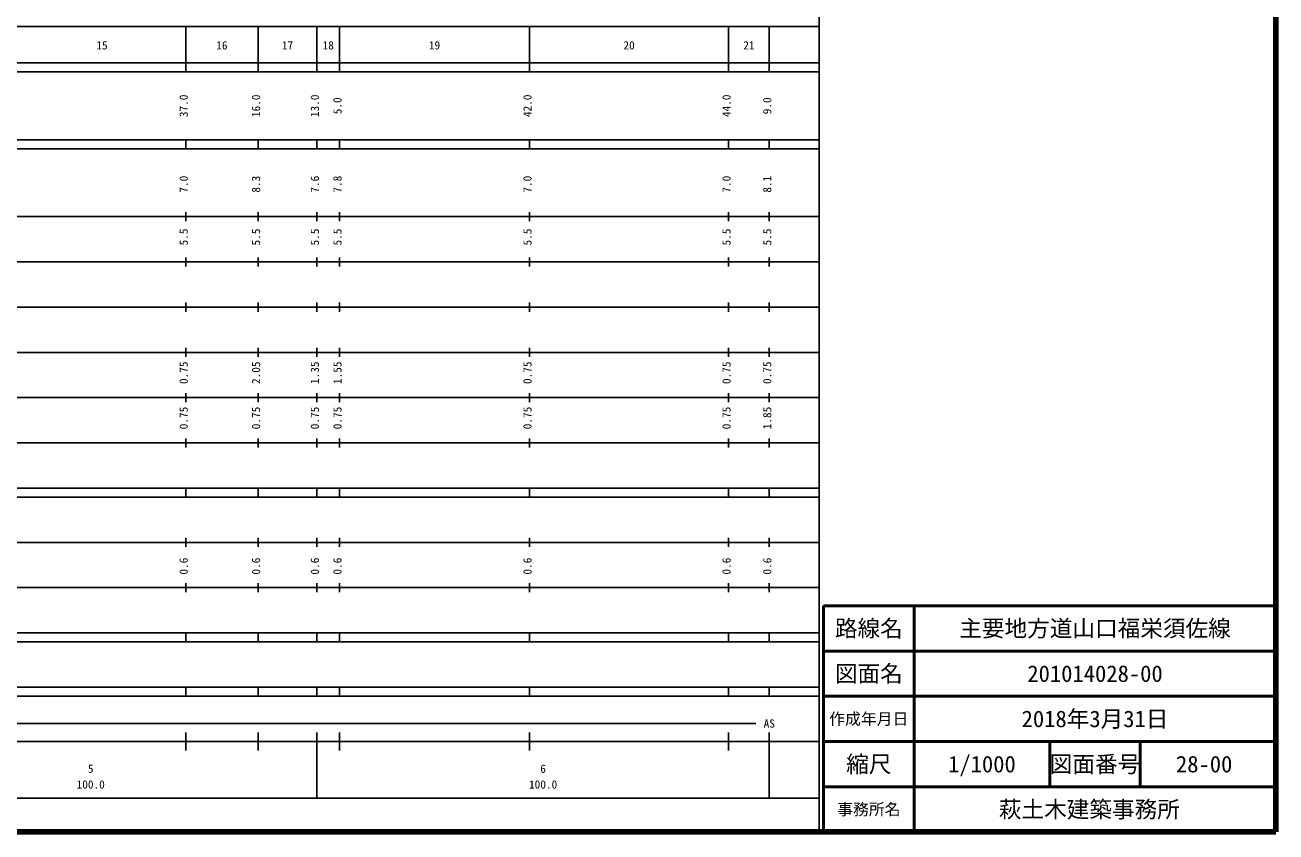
# Model space of a CAD drawing. Units: millimetres on the paper, enlarged 1000 times. Extents: x 40000 to 680000, y 20000 to 380000.
# Drawn here: x 403480 to 680000, y 20000 to 198357 of the extents above; entities that cross this region are included whole.
import ezdxf
from ezdxf.enums import TextEntityAlignment as Align

# ---------------------------------------------------------------- set-up
doc = ezdxf.new("R2010")
doc.units = ezdxf.units.MM
doc.header["$LTSCALE"] = 1000
for name, color, linetype, lineweight in [('M-TTL', 2, 'Continuous', 140), ('M-TTL-BAND', 7, 'Continuous', 25), ('M-TTL-FRAM', 2, 'Continuous', 50), ('M-TTL-LINE', 7, 'Continuous', 50), ('M-TTL-TXT', 7, 'Continuous', 13)]:
    doc.layers.add(name, color=color, linetype=linetype, lineweight=lineweight)
doc.styles.add('ＭＳ ゴシック', font='')
doc.styles.get('ＭＳ ゴシック').set_extended_font_data('MS Gothic')

msp = doc.modelspace()

# ---------------------------------------------------------------- linework, layer by layer
at = {"layer": 'M-TTL'}
for p, q in [((680000, 20000), (680000, 380000)), ((40000, 20000), (680000, 20000))]:
    msp.add_line(p, q, dxfattribs=at)
at = {"layer": 'M-TTL-BAND'}
for p, q in [((579000, 20000), (579000, 370000)), ((68000, 198000), (579000, 198000)), ((439000, 188000), (439000, 198000)), ((455000, 188000), (455000, 198000)), ((468000, 188000), (468000, 198000)), ((473000, 188000), (473000, 198000)), ((515000, 188000), (515000, 198000)), ((559000, 188000), (559000, 198000)), ((568000, 188000), (568000, 198000)), ((40000, 190000), (579000, 190000)), ((40000, 188000), (579000, 188000)), ((40000, 173000), (579000, 173000)), ((439000, 171000), (439000, 173000)), ((455000, 171000), (455000, 173000)), ((468000, 171000), (468000, 173000)), ((473000, 171000), (473000, 173000)), ((515000, 171000), (515000, 173000)), ((559000, 171000), (559000, 173000)), ((568000, 171000), (568000, 173000)), ((40000, 171000), (579000, 171000)), ((40000, 156000), (579000, 156000)), ((439000, 155000), (439000, 157000)), ((455000, 155000), (455000, 157000)), ((468000, 155000), (468000, 157000)), ((473000, 155000), (473000, 157000)), ((515000, 155000), (515000, 157000)), ((559000, 155000), (559000, 157000)), ((568000, 155000), (568000, 157000)), ((439000, 145000), (439000, 147000)), ((455000, 145000), (455000, 147000)), ((468000, 145000), (468000, 147000)), ((473000, 145000), (473000, 147000)), ((515000, 145000), (515000, 147000)), ((559000, 145000), (559000, 147000)), ((568000, 145000), (568000, 147000)), ((46000, 146000), (579000, 146000)), ((52000, 136000), (579000, 136000)), ((439000, 135000), (439000, 137000)), ((455000, 135000), (455000, 137000)), ((468000, 135000), (468000, 137000)), ((473000, 135000), (473000, 137000)), ((515000, 135000), (515000, 137000)), ((559000, 135000), (559000, 137000)), ((568000, 135000), (568000, 137000)), ((46000, 126000), (579000, 126000)), ((439000, 125000), (439000, 127000)), ((455000, 125000), (455000, 127000)), ((468000, 125000), (468000, 127000)), ((473000, 125000), (473000, 127000)), ((515000, 125000), (515000, 127000)), ((559000, 125000), (559000, 127000)), ((568000, 125000), (568000, 127000)), ((439000, 115000), (439000, 117000)), ((455000, 115000), (455000, 117000)), ((468000, 115000), (468000, 117000)), ((473000, 115000), (473000, 117000)), ((515000, 115000), (515000, 117000)), ((559000, 115000), (559000, 117000)), ((568000, 115000), (568000, 117000)), ((52000, 116000), (579000, 116000)), ((46000, 106000), (579000, 106000)), ((439000, 105000), (439000, 107000)), ((455000, 105000), (455000, 107000)), ((468000, 105000), (468000, 107000)), ((473000, 105000), (473000, 107000)), ((515000, 105000), (515000, 107000)), ((559000, 105000), (559000, 107000)), ((568000, 105000), (568000, 107000)), ((40000, 96000), (579000, 96000)), ((439000, 94000), (439000, 96000)), ((455000, 94000), (455000, 96000)), ((468000, 94000), (468000, 96000)), ((473000, 94000), (473000, 96000)), ((515000, 94000), (515000, 96000)), ((559000, 94000), (559000, 96000)), ((568000, 94000), (568000, 96000)), ((40000, 94000), (579000, 94000)), ((49000, 84000), (579000, 84000)), ((439000, 83000), (439000, 85000)), ((455000, 83000), (455000, 85000)), ((468000, 83000), (468000, 85000)), ((473000, 83000), (473000, 85000)), ((515000, 83000), (515000, 85000)), ((559000, 83000), (559000, 85000)), ((568000, 83000), (568000, 85000)), ((439000, 73000), (439000, 75000)), ((455000, 73000), (455000, 75000)), ((468000, 73000), (468000, 75000)), ((473000, 73000), (473000, 75000)), ((515000, 73000), (515000, 75000)), ((559000, 73000), (559000, 75000)), ((568000, 73000), (568000, 75000)), ((40000, 74000), (579000, 74000)), ((40000, 64000), (579000, 64000)), ((439000, 62000), (439000, 64000)), ((455000, 62000), (455000, 64000)), ((468000, 62000), (468000, 64000)), ((473000, 62000), (473000, 64000)), ((515000, 62000), (515000, 64000)), ((559000, 62000), (559000, 64000)), ((568000, 62000), (568000, 64000)), ((40000, 62000), (579000, 62000)), ((40000, 52000), (579000, 52000)), ((40000, 50000), (579000, 50000)), ((439000, 50000), (439000, 52000)), ((455000, 50000), (455000, 52000)), ((468000, 50000), (468000, 52000)), ((473000, 50000), (473000, 52000)), ((515000, 50000), (515000, 52000)), ((559000, 50000), (559000, 52000)), ((568000, 50000), (568000, 52000)), ((168500, 44000), (565000, 44000)), ((439000, 38000), (439000, 42000)), ((455000, 38000), (455000, 42000)), ((468000, 27500), (468000, 42000)), ((473000, 38000), (473000, 42000)), ((515000, 38000), (515000, 42000)), ((559000, 38000), (559000, 42000)), ((568000, 27500), (568000, 42000)), ((40000, 40000), (579000, 40000)), ((68000, 27500), (579000, 27500))]:
    msp.add_line(p, q, dxfattribs=at)
at = {"layer": 'M-TTL-FRAM'}
for p, q in [((680000, 70000), (580000, 70000)), ((580000, 70000), (580000, 20000))]:
    msp.add_line(p, q, dxfattribs=at)
at = {"layer": 'M-TTL-LINE'}
for p, q in [((600000, 70000), (600000, 20000)), ((680000, 60000), (580000, 60000)), ((680000, 50000), (580000, 50000)), ((680000, 40000), (580000, 40000)), ((630000, 40000), (630000, 30000)), ((650000, 40000), (650000, 30000)), ((680000, 30000), (580000, 30000))]:
    msp.add_line(p, q, dxfattribs=at)

# ---------------------------------------------------------------- texts
at = {"layer": 'M-TTL-BAND', "style": 'ＭＳ ゴシック'}
for s, p in [('15', (420500, 192405)), ('16', (447000, 192405)), ('17', (461500, 192405)), ('18', (470500, 192405)), ('19', (494000, 192405)), ('20', (537000, 192405)), ('21', (563500, 192405)), ('AS', (568000, 42500)), ('5', (418000, 32523)), ('6', (518000, 32523)), ('100.0', (418000, 29033)), ('100.0', (518000, 29033))]:
    msp.add_text(s, height=1833, dxfattribs=at).set_placement(p, align=Align.BOTTOM_CENTER)
for s, p in [('37.0', (440000, 180500)), ('16.0', (456000, 180500)), ('13.0', (469000, 180500)), ('42.0', (516000, 180500)), ('44.0', (560000, 180500)), ('5.0', (474000, 180500)), ('9.0', (569000, 180500)), ('7.0', (440000, 163174)), ('8.3', (456000, 163174)), ('7.6', (469000, 163174)), ('7.8', (474000, 163174)), ('7.0', (516000, 163174)), ('7.0', (560000, 163174)), ('8.1', (569000, 163174)), ('5.5', (440000, 151500)), ('5.5', (456000, 151500)), ('5.5', (469000, 151500)), ('5.5', (474000, 151500)), ('5.5', (516000, 151500)), ('5.5', (560000, 151500)), ('5.5', (569000, 151500)), ('0.75', (440000, 121500)), ('2.05', (456000, 121500)), ('1.35', (469000, 121500)), ('1.55', (474000, 121500)), ('0.75', (516000, 121500)), ('0.75', (560000, 121500)), ('0.75', (569000, 121500)), ('0.75', (440000, 111500)), ('0.75', (456000, 111500)), ('0.75', (469000, 111500)), ('0.75', (474000, 111500)), ('0.75', (516000, 111500)), ('0.75', (560000, 111500)), ('1.85', (569000, 111500)), ('0.6', (440000, 78764)), ('0.6', (456000, 78764)), ('0.6', (469000, 78764)), ('0.6', (474000, 78764)), ('0.6', (516000, 78764)), ('0.6', (560000, 78764)), ('0.6', (569000, 78764))]:
    msp.add_text(s, height=1833, rotation=90, dxfattribs=at).set_placement(p, align=Align.BOTTOM_CENTER)
at = {"layer": 'M-TTL-TXT', "style": 'ＭＳ ゴシック'}
for s, height, p in [('路線名', 3666, (590000, 65000)), ('路線名', 3666, (590000, 65000)), ('主要地方道山口福栄須佐線', 3666, (640000, 65000)), ('図面名', 3666, (590000, 55000)), ('図面名', 3666, (590000, 55000)), ('201014028-00', 3666, (640000, 55000)), ('2018年3月31日', 3666, (640000, 45000)), ('作成年月日', 2566, (590000, 45000)), ('作成年月日', 2566, (590000, 45000)), ('縮尺', 3666, (590000, 35000)), ('縮尺', 3666, (590000, 35000)), ('1/1000', 3666, (615000, 35000)), ('図面番号', 3666, (640000, 35000)), ('図面番号', 3666, (640000, 35000)), ('28-00', 3666, (664125, 35000)), ('事務所名', 2566, (590000, 25000)), ('事務所名', 2566, (590000, 25000)), ('萩土木建築事務所 ', 3666, (640000, 25000))]:
    msp.add_text(s, height=height, dxfattribs=at).set_placement(p, align=Align.MIDDLE_CENTER)

doc.saveas('drawing.dxf')
